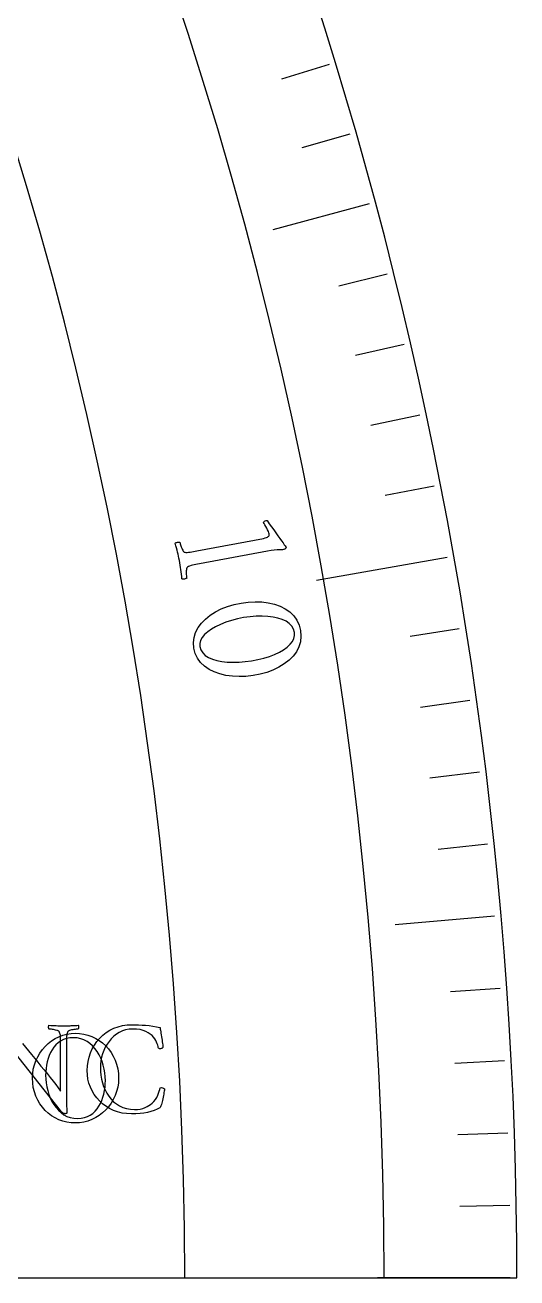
# Model space of a CAD drawing. Header units: millimetres. Extents: x -1 to 120, y -1 to 120.
# Drawn here: x 105.79 to 120, y 0 to 36.17 of the extents above; entities that cross this region are included whole.
import ezdxf

# ---------------------------------------------------------------- set-up
doc = ezdxf.new("R2010")
doc.units = ezdxf.units.MM
for name, color, linetype in [('CUT_OUTER', 1, 'Continuous'), ('ENGRAVE', 7, 'Continuous'), ('ENGRAVE_FINE', 8, 'Continuous'), ('TEXT', 5, 'Continuous')]:
    doc.layers.add(name, color=color, linetype=linetype)

msp = doc.modelspace()

# ---------------------------------------------------------------- linework, layer by layer
at = {"layer": 'CUT_OUTER'}
msp.add_lwpolyline([(0, 0), (120, 0), (120, 0), (119.9954, 1.0472), (119.9817, 2.0943), (119.9589, 3.1412), (119.9269, 4.1879), (119.8858, 5.2343), (119.8355, 6.2803), (119.7762, 7.3258), (119.7077, 8.3708), (119.6301, 9.4151), (119.5434, 10.4587), (119.4475, 11.5015), (119.3426, 12.5434), (119.2286, 13.5844), (119.1055, 14.6243), (118.9734, 15.6631), (118.8322, 16.7008), (118.6819, 17.7371), (118.5226, 18.7721), (118.3543, 19.8057), (118.1769, 20.8378), (117.9906, 21.8683), (117.7953, 22.8971), (117.591, 23.9242), (117.3777, 24.9494), (117.1555, 25.9728), (116.9244, 26.9941), (116.6844, 28.0134), (116.4355, 29.0306), (116.1777, 30.0456), (115.9111, 31.0583), (115.6357, 32.0686), (115.3514, 33.0765), (115.0584, 34.0818), (114.7566, 35.0846), (114.446, 36.0847), (114.1268, 37.082)], dxfattribs=at)
at = {"layer": 'ENGRAVE'}
for points in [[(115.7256, 31.0086), (112.9438, 30.2632)], [(117.9878, 20.8044), (114.2062, 20.1376)], [(119.3521, 10.442), (116.4831, 10.1909)], [(0, 0), (120, 0)], [(119.808, 0), (115.968, 0)]]:
    msp.add_lwpolyline(points, dxfattribs=at)
for radius in [116.16, 110.4]:
    msp.add_arc((0, 0), radius, 0, 90, dxfattribs=at)
at = {"layer": 'ENGRAVE_FINE'}
for points in [[(114.573, 35.0285), (113.1959, 34.6075)], [(115.1668, 33.0236), (113.7826, 32.6266)], [(116.2492, 28.9842), (114.852, 28.6358)], [(116.7373, 26.9509), (115.3342, 26.627)], [(117.1899, 24.9095), (115.7814, 24.6101)], [(117.6068, 22.8604), (116.1932, 22.5857)], [(118.333, 18.7421), (116.9107, 18.5168)], [(118.642, 16.6741), (117.2161, 16.4736)], [(118.915, 14.6009), (117.4857, 14.4254)], [(119.1517, 12.5233), (117.7196, 12.3728)], [(119.5162, 8.3574), (118.0797, 8.2569)], [(119.6438, 6.2703), (118.2058, 6.1949)], [(119.735, 4.1812), (118.2959, 4.131)], [(119.7898, 2.0909), (118.35, 2.0658)]]:
    msp.add_lwpolyline(points, dxfattribs=at)
at = {"layer": 'TEXT'}
for points in [[(110.7551, 20.9885), (112.6781, 21.3529), (112.725, 21.3632), (112.7634, 21.3748), (112.7935, 21.3877), (112.815, 21.4019), (112.8296, 21.4183), (112.8385, 21.4377), (112.8418, 21.4603), (112.8394, 21.4859), (112.8312, 21.5164), (112.8171, 21.5534), (112.7969, 21.5969), (112.7708, 21.647), (112.743, 21.697), (112.7181, 21.7406), (112.696, 21.7776), (112.6767, 21.8081), (112.6908, 21.831), (112.7079, 21.8488), (112.7279, 21.8613), (112.7507, 21.8686), (112.751, 21.8687), (112.752, 21.8688), (112.7535, 21.8691), (112.7556, 21.8695), (112.7645, 21.8706), (112.7719, 21.8701), (112.7777, 21.868), (112.7818, 21.8644), (112.8448, 21.7745), (112.9078, 21.6855), (112.9709, 21.5974), (113.034, 21.5102), (113.0944, 21.427), (113.1493, 21.3511), (113.1986, 21.2824), (113.2424, 21.2209), (113.2784, 21.1701), (113.3043, 21.133), (113.3199, 21.1097), (113.3255, 21.1003), (113.3273, 21.0904), (113.3276, 21.0786), (113.3239, 21.0679), (113.3162, 21.0585), (113.3045, 21.0502), (113.2914, 21.043), (113.2794, 21.0365), (113.2684, 21.031), (113.2586, 21.0263), (113.2509, 21.0261), (113.2278, 21.0257), (113.1894, 21.025), (113.1356, 21.0239), (113.068, 21.0204), (112.9885, 21.012), (112.8969, 20.9988), (112.7933, 20.9808), (110.8253, 20.6147), (110.7727, 20.6048), (110.7219, 20.5949), (110.673, 20.585), (110.626, 20.5752), (110.5823, 20.5647), (110.5433, 20.5529), (110.5088, 20.5397), (110.4791, 20.5253), (110.4687, 20.5149), (110.4602, 20.498), (110.4535, 20.4745), (110.4487, 20.4446), (110.4456, 20.411), (110.4442, 20.3768), (110.4445, 20.342), (110.4465, 20.3065), (110.4492, 20.2734), (110.452, 20.2456), (110.4547, 20.2232), (110.4573, 20.206), (110.4469, 20.1974), (110.4326, 20.1896), (110.4144, 20.1827), (110.3922, 20.1766), (110.3696, 20.1726), (110.3502, 20.172), (110.334, 20.1748), (110.3209, 20.181), (110.3126, 20.2529), (110.3045, 20.3217), (110.2966, 20.3874), (110.289, 20.45), (110.2807, 20.5122), (110.2711, 20.5766), (110.26, 20.6433), (110.2476, 20.7122), (110.2347, 20.7783), (110.2214, 20.8411), (110.2077, 20.9007), (110.1937, 20.9571), (110.1789, 21.014), (110.163, 21.0751), (110.146, 21.1403), (110.1277, 21.2097), (110.1377, 21.2202), (110.1518, 21.2287), (110.1701, 21.2352), (110.1926, 21.2397), (110.2155, 21.2421), (110.235, 21.2422), (110.2512, 21.2402), (110.264, 21.2359), (110.2677, 21.219), (110.2733, 21.197), (110.2809, 21.1701), (110.2903, 21.1383), (110.3013, 21.1045), (110.3137, 21.072), (110.3274, 21.0406), (110.3424, 21.0105), (110.3578, 20.9846), (110.3723, 20.9661), (110.3861, 20.9549), (110.3991, 20.9511), (110.4321, 20.9483), (110.469, 20.9481), (110.5099, 20.9505), (110.5546, 20.9555), (110.6022, 20.9623), (110.6515, 20.9701), (110.7024, 20.9788), (110.7551, 20.9885)], [(113.7425, 18.6918), (113.7564, 18.5244), (113.7416, 18.3661), (113.6981, 18.2172), (113.626, 18.0775), (113.5297, 17.9484), (113.4136, 17.831), (113.2776, 17.7254), (113.1219, 17.6316), (112.951, 17.5506), (112.7695, 17.4837), (112.5773, 17.4307), (112.3745, 17.3915), (112.1693, 17.3677), (111.97, 17.3604), (111.7767, 17.3696), (111.5892, 17.3952), (111.4121, 17.4371), (111.25, 17.4953), (111.1029, 17.5696), (110.9706, 17.66), (110.8581, 17.7668), (110.77, 17.8901), (110.7064, 18.0299), (110.6672, 18.1864), (110.6549, 18.3431), (110.6709, 18.4934), (110.7151, 18.6373), (110.7875, 18.7749), (110.8836, 18.9042), (110.999, 19.0229), (111.1338, 19.131), (111.2879, 19.2286), (111.4571, 19.314), (111.6373, 19.3854), (111.8283, 19.4427), (112.0303, 19.4858), (112.235, 19.5135), (112.4341, 19.5244), (112.6277, 19.5183), (112.8157, 19.4952), (112.9935, 19.4548), (113.1562, 19.397), (113.304, 19.3218), (113.4368, 19.229), (113.5499, 19.1193), (113.6386, 18.9932), (113.7028, 18.8506), (113.7425, 18.6918)], [(113.5706, 18.638), (113.5429, 18.7345), (113.4935, 18.8201), (113.4222, 18.8946), (113.3292, 18.958), (113.2182, 19.0104), (113.0931, 19.0516), (112.9537, 19.0818), (112.8002, 19.1008), (112.6362, 19.1086), (112.4653, 19.1049), (112.2876, 19.0899), (112.1029, 19.0636), (111.922, 19.0277), (111.7503, 18.9835), (111.5879, 18.9307), (111.4348, 18.8696), (111.2946, 18.8021), (111.1712, 18.7304), (111.0645, 18.6544), (110.9745, 18.5741), (110.9049, 18.4911), (110.8592, 18.4069), (110.8376, 18.3215), (110.84, 18.2348), (110.8687, 18.1344), (110.9197, 18.047), (110.9929, 17.9725), (111.0885, 17.9109), (111.2025, 17.8613), (111.331, 17.823), (111.4739, 17.796), (111.6313, 17.7802), (111.7987, 17.775), (111.9713, 17.7797), (112.1493, 17.7942), (112.3326, 17.8187), (112.5155, 17.8526), (112.6874, 17.8946), (112.8483, 17.9447), (112.9982, 18.003), (113.1343, 18.0679), (113.2539, 18.1379), (113.3569, 18.213), (113.4435, 18.2931), (113.5101, 18.3768), (113.5535, 18.4621), (113.5737, 18.5492), (113.5706, 18.638)], [(108.875, 7.3106), (108.9701, 7.3096), (109.0675, 7.3067), (109.167, 7.3018), (109.2687, 7.2949), (109.3719, 7.2851), (109.4759, 7.2714), (109.5805, 7.2538), (109.6859, 7.2322), (109.6868, 7.2272), (109.6894, 7.2122), (109.6936, 7.1871), (109.6996, 7.1519), (109.7066, 7.1101), (109.7138, 7.0648), (109.7213, 7.0161), (109.729, 6.9639), (109.7367, 6.9113), (109.7442, 6.8611), (109.7514, 6.8133), (109.7584, 6.768), (109.7644, 6.7285), (109.7687, 6.698), (109.7713, 6.6766), (109.7721, 6.6642), (109.7721, 6.6564), (109.7682, 6.6486), (109.7604, 6.6407), (109.7486, 6.6329), (109.7346, 6.626), (109.7202, 6.6211), (109.7053, 6.6182), (109.6898, 6.6172), (109.6766, 6.6179), (109.6644, 6.6201), (109.6531, 6.6238), (109.6428, 6.629), (109.6376, 6.6534), (109.6296, 6.6838), (109.619, 6.72), (109.6056, 6.7622), (109.588, 6.8077), (109.5645, 6.8542), (109.5351, 6.9017), (109.4998, 6.9502), (109.4574, 6.9973), (109.4063, 7.0408), (109.3467, 7.0806), (109.2785, 7.1167), (109.2002, 7.1467), (109.1101, 7.1681), (109.0082, 7.181), (108.8946, 7.1852), (108.7913, 7.1792), (108.6929, 7.1612), (108.5993, 7.1313), (108.5107, 7.0893), (108.4276, 7.0371), (108.3506, 6.9766), (108.2797, 6.9078), (108.2149, 6.8307), (108.1569, 6.7472), (108.1062, 6.6593), (108.0629, 6.567), (108.0269, 6.4703), (107.9986, 6.3713), (107.9784, 6.272), (107.9663, 6.1725), (107.9623, 6.0727), (107.9661, 5.9615), (107.9774, 5.8514), (107.9964, 5.7422), (108.023, 5.6339), (108.0573, 5.5288), (108.0994, 5.4288), (108.1493, 5.3339), (108.2071, 5.2442), (108.2727, 5.1614), (108.3462, 5.0875), (108.4275, 5.0223), (108.5166, 4.966), (108.6137, 4.9206), (108.7188, 4.8882), (108.832, 4.8687), (108.9534, 4.8622), (109.0382, 4.8656), (109.1164, 4.8759), (109.188, 4.8931), (109.2531, 4.9171), (109.3122, 4.9457), (109.3662, 4.9768), (109.415, 5.0103), (109.4587, 5.0463), (109.5116, 5.0987), (109.5567, 5.1541), (109.5939, 5.2123), (109.6232, 5.2735), (109.6468, 5.3343), (109.6663, 5.3911), (109.682, 5.4439), (109.6938, 5.4929), (109.7263, 5.4939), (109.7574, 5.489), (109.787, 5.4782), (109.8152, 5.4616), (109.8143, 5.4444), (109.8118, 5.4204), (109.8075, 5.3896), (109.8015, 5.3519), (109.7943, 5.3099), (109.7863, 5.2662), (109.7776, 5.2208), (109.7682, 5.1736), (109.7582, 5.127), (109.7476, 5.0831), (109.7366, 5.0418), (109.7251, 5.0032), (109.7136, 4.9694), (109.7026, 4.9425), (109.692, 4.9224), (109.682, 4.9092), (109.601, 4.8688), (109.5145, 4.8338), (109.4227, 4.8042), (109.3255, 4.7799), (109.2215, 4.7611), (109.1091, 4.7476), (108.9884, 4.7395), (108.8593, 4.7369), (108.7213, 4.7431), (108.589, 4.7618), (108.4627, 4.793), (108.3423, 4.8367), (108.2288, 4.8913), (108.1234, 4.9552), (108.026, 5.0285), (107.9368, 5.111), (107.8565, 5.2013), (107.786, 5.298), (107.7253, 5.4011), (107.6743, 5.5105), (107.6341, 5.625), (107.6053, 5.7431), (107.588, 5.8649), (107.5823, 5.9904), (107.5883, 6.1235), (107.6063, 6.2524), (107.6363, 6.3771), (107.6782, 6.4977), (107.731, 6.6129), (107.7933, 6.7215), (107.8652, 6.8235), (107.9466, 6.9189), (108.0368, 7.0059), (108.1351, 7.0829), (108.2415, 7.1499), (108.356, 7.2068), (108.4773, 7.2522), (108.6042, 7.2846), (108.7368, 7.3041), (108.875, 7.3106)], [(107.2392, 7.0635), (107.3647, 7.0576), (107.4865, 7.04), (107.6046, 7.0106), (107.7191, 6.9695), (107.8284, 6.9175), (107.9311, 6.8554), (108.0272, 6.7833), (108.1167, 6.7011), (108.1984, 6.6101), (108.271, 6.5111), (108.3345, 6.4044), (108.389, 6.2898), (108.4327, 6.1682), (108.4639, 6.0406), (108.4826, 5.9068), (108.4889, 5.7668), (108.4826, 5.634), (108.4639, 5.5058), (108.4327, 5.3823), (108.389, 5.2634), (108.3345, 5.1503), (108.271, 5.0441), (108.1984, 4.9447), (108.1167, 4.8521), (108.0272, 4.7679), (107.9311, 4.6935), (107.8284, 4.6288), (107.7191, 4.574), (107.6046, 4.5303), (107.4865, 4.4991), (107.3647, 4.4803), (107.2392, 4.4741), (107.1155, 4.48), (106.9949, 4.4976), (106.8775, 4.527), (106.7633, 4.5681), (106.6541, 4.6201), (106.5517, 4.6822), (106.4562, 4.7543), (106.3676, 4.8364), (106.2869, 4.9275), (106.2153, 5.0264), (106.1527, 5.1332), (106.0993, 5.2478), (106.0564, 5.3691), (106.0258, 5.496), (106.0074, 5.6286), (106.0013, 5.7668), (106.0074, 5.8998), (106.0258, 6.0283), (106.0564, 6.1525), (106.0993, 6.2722), (106.1527, 6.3862), (106.2153, 6.493), (106.2869, 6.5928), (106.3676, 6.6855), (106.4562, 6.7697), (106.5517, 6.8441), (106.6541, 6.9088), (106.7633, 6.9636), (106.8775, 7.0073), (106.9949, 7.0385), (107.1155, 7.0573), (107.2392, 7.0635)], [(107.1844, 6.9342), (107.0806, 6.9282), (106.9846, 6.9102), (106.8964, 6.8802), (106.8161, 6.8382), (106.7433, 6.7865), (106.6776, 6.7271), (106.6189, 6.6601), (106.5674, 6.5856), (106.5226, 6.505), (106.4841, 6.4201), (106.4521, 6.3307), (106.4264, 6.2369), (106.4066, 6.1409), (106.3926, 6.045), (106.3841, 5.949), (106.3813, 5.853), (106.3851, 5.7415), (106.3965, 5.6302), (106.4155, 5.5192), (106.442, 5.4084), (106.4759, 5.3002), (106.5169, 5.1968), (106.5651, 5.0984), (106.6203, 5.0049), (106.6823, 4.9183), (106.751, 4.8409), (106.8263, 4.7724), (106.9082, 4.713), (106.9967, 4.6651), (107.0918, 4.6308), (107.1936, 4.6102), (107.3019, 4.6034), (107.4057, 4.6094), (107.5017, 4.6274), (107.5898, 4.6573), (107.6701, 4.6993), (107.7431, 4.7514), (107.8092, 4.8115), (107.8685, 4.8797), (107.9209, 4.9559), (107.9665, 5.0383), (108.0056, 5.1249), (108.038, 5.2156), (108.0638, 5.3105), (108.0835, 5.4073), (108.0976, 5.5039), (108.1061, 5.6002), (108.1089, 5.6963), (108.1051, 5.8077), (108.0937, 5.9186), (108.0747, 6.0291), (108.0482, 6.139), (108.0141, 6.2462), (107.9728, 6.3486), (107.924, 6.446), (107.868, 6.5386), (107.805, 6.6241), (107.7358, 6.7006), (107.6601, 6.7681), (107.5781, 6.8265), (107.4896, 6.8736), (107.3944, 6.9073), (107.2927, 6.9275), (107.1844, 6.9342)]]:
    msp.add_lwpolyline(points, close=True, dxfattribs=at)
msp.add_lwpolyline([(105.7164, 6.7642), (105.7998, 6.6623), (105.8868, 6.5566), (105.9751, 6.4493), (106.065, 6.3402), (106.1563, 6.2294), (106.2477, 6.1181), (106.3375, 6.0076), (106.4259, 5.8978), (106.5128, 5.7887), (106.5961, 5.6825), (106.6734, 5.5815), (106.7449, 5.4857), (106.8105, 5.395), (106.8105, 6.8444), (106.8103, 6.8927), (106.8096, 6.9355), (106.8083, 6.973), (106.8066, 7.005), (106.8029, 7.0337), (106.7958, 7.0609), (106.7853, 7.0866), (106.7714, 7.1108), (106.7626, 7.1205), (106.7479, 7.1299), (106.7273, 7.1391), (106.7009, 7.148), (106.6711, 7.1563), (106.6406, 7.1637), (106.6094, 7.1701), (106.5775, 7.1754), (106.5472, 7.1797), (106.5211, 7.1828), (106.4992, 7.1846), (106.4815, 7.1852), (106.4747, 7.1961), (106.4702, 7.2092), (106.4679, 7.2245), (106.4678, 7.242), (106.4689, 7.2593), (106.4702, 7.2739), (106.4718, 7.2857), (106.4736, 7.2949), (106.5296, 7.2928), (106.5838, 7.2905), (106.6363, 7.2879), (106.6871, 7.2851), (106.7387, 7.2826), (106.7934, 7.2807), (106.8513, 7.2796), (106.9124, 7.2793), (106.9554, 7.2794), (106.9942, 7.2797), (107.0288, 7.2804), (107.0593, 7.2812), (107.0879, 7.2823), (107.1171, 7.2837), (107.1467, 7.2853), (107.1768, 7.2871), (107.2088, 7.289), (107.2439, 7.291), (107.2822, 7.293), (107.3237, 7.2949), (107.3274, 7.2861), (107.3306, 7.2753), (107.3333, 7.2626), (107.3355, 7.2479), (107.3362, 7.2322), (107.3345, 7.2166), (107.3303, 7.2009), (107.3237, 7.1852), (107.3092, 7.1847), (107.289, 7.1833), (107.2631, 7.1808), (107.2317, 7.1774), (107.1978, 7.1729), (107.1646, 7.1671), (107.1321, 7.1601), (107.1004, 7.1519), (107.072, 7.1428), (107.0495, 7.1328), (107.0329, 7.1222), (107.0221, 7.1108), (107.0098, 7.0885), (107.0005, 7.0648), (106.9942, 7.0396), (106.9907, 7.0129), (106.989, 6.982), (106.9878, 6.9443), (106.9871, 6.8998), (106.9868, 6.8483), (106.9868, 5.2931), (106.9868, 5.24), (106.9868, 5.1903), (106.9868, 5.144), (106.9868, 5.1012), (106.9869, 5.0604), (106.9873, 5.0204), (106.9879, 4.9811), (106.9888, 4.9425), (106.9899, 4.9027), (106.9912, 4.8598), (106.9928, 4.8136), (106.9947, 4.7643), (106.9917, 4.7572), (106.9868, 4.7515), (106.98, 4.7474), (106.9712, 4.7447), (106.9621, 4.743), (106.9545, 4.7417), (106.9484, 4.741), (106.9437, 4.7408), (106.9345, 4.742), (106.9227, 4.7457), (106.9081, 4.7518), (106.8908, 4.7604), (106.8719, 4.7721), (106.8522, 4.7878), (106.8317, 4.8074), (106.8105, 4.8309), (105.1417, 6.9384)], dxfattribs=at)

doc.saveas('drawing.dxf')
